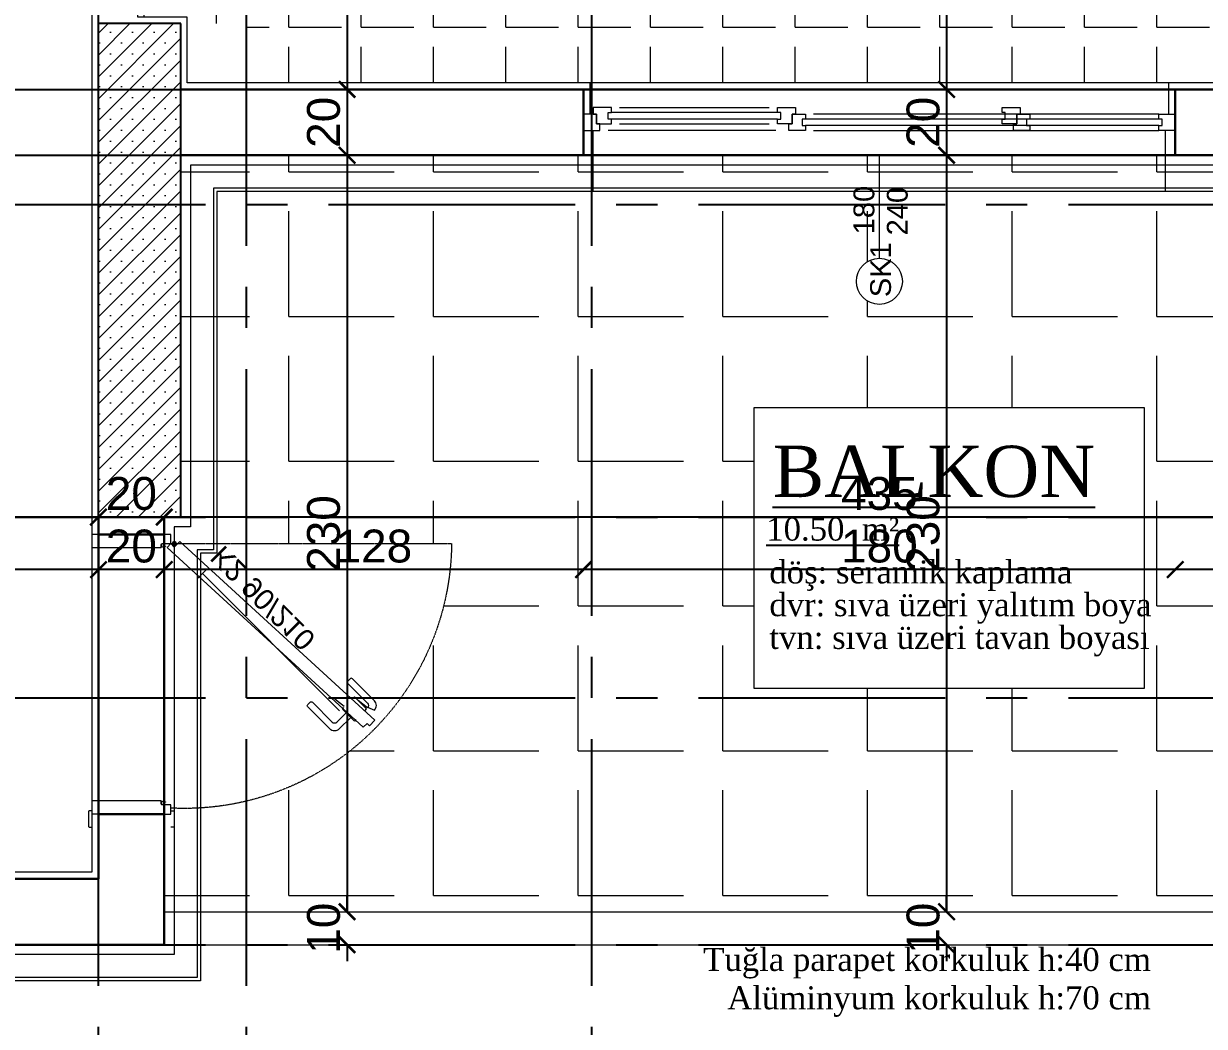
# Model space of a CAD drawing. Header units: millimetres. Extents: x 2778 to 13672, y 1832 to 5175.
# Drawn here: x 12363.4 to 12722.5, y 2465.4 to 2770.2 of the extents above; entities that cross this region are included whole.
import ezdxf

# ---------------------------------------------------------------- set-up
doc = ezdxf.new("R2010")
doc.units = ezdxf.units.MM
for name, pattern in [('CENTER2', [112.5, 75, -12.5, 12.5, -12.5]), ('DASHDOT2', [12.7, 6.35, -3.175, 0, -3.175]), ('DOTX2', [0.5, 0, -0.5])]:
    doc.linetypes.add(name, pattern=pattern)
for name, color, linetype, lineweight in [('aks', 251, 'DASHDOT2', 35), ('duvar', 232, 'Continuous', 30), ('görünüş', 201, 'Continuous', 18), ('ince', 37, 'Continuous', 0), ('iz', 1, 'DOTX2', 20), ('kapı', 3, 'Continuous', 18), ('pencere', 4, 'Continuous', 18), ('sıva dış', 30, 'Continuous', 9), ('sıva iç', 21, 'Continuous', 0), ('yalıtım', 107, 'Continuous', 0), ('yazı', 11, 'Continuous', 20), ('z - tarama', 251, 'Continuous', 18), ('ölçü dış', 192, 'Continuous', 20), ('ÖLÇÜ İÇ', 7, 'Continuous', 9)]:
    doc.layers.add(name, color=color, linetype=linetype, lineweight=lineweight)
doc.layers.add('Panel', color=7, linetype='Continuous')
doc.layers.add('Yazi', color=7, linetype='Continuous')
doc.styles.get("Standard").update_dxf_attribs({"font": 'arial.ttf'})
doc.styles.add('Times roman', font='times.ttf')
doc.dimstyles.new('zulay iç ölçü', dxfattribs={"dimtxt": 10, "dimasz": 5, "dimexe": 0.18, "dimexo": 0, "dimgap": 2, "dimtad": 3, "dimdec": 0, "dimzin": 0, "dimdsep": 46, "dimtxsty": 'Standard', "dimblk": 'ARCHTICK', "dimcen": 0.09, "dimse1": 1, "dimse2": 1, "dimadec": 0, "dimazin": 0, "dimtfac": 1, "dimtdec": 0, "dimtix": 1, "dimtofl": 0, "dimtmove": 0, "dimatfit": 3, "dimldrblk": 'ARCHTICK', "dimfxl": 1, "dimtolj": 1, "dimtzin": 0, "dimarcsym": 0})

# ---------------------------------------------------------------- blocks, each defined once
blk = doc.blocks.new('IDE941Entity3511')
at = {"layer": 'Panel', "linetype": 'Continuous', "lineweight": 5}
h = blk.add_hatch(dxfattribs=at)
h.set_pattern_fill('SACNCR', color=163, scale=50, style=0)
h.set_pattern_definition([(45, (0, 0), (-3.314563, 3.314563), []), (45, (3.3146, 0), (-3.314563, 3.314563), [0, -4.6875])])
h.paths.add_polyline_path([(3730, 130), (3730, 280), (3755, 280), (3755, 130)])
blk = doc.blocks.new('IDE941Entity3512')
at = {"layer": 'Panel', "color": 164, "linetype": 'Continuous', "lineweight": -3}
blk.add_lwpolyline([(3755, 130), (3730, 130)], dxfattribs=at)
blk = doc.blocks.new('IDE941Entity3513')
at = {"layer": 'Panel', "color": 164, "linetype": 'Continuous', "lineweight": -3}
blk.add_lwpolyline([(3755, 130), (3755, 280)], dxfattribs=at)
blk = doc.blocks.new('IDE941Entity3514')
at = {"layer": 'Panel', "color": 164, "linetype": 'Continuous', "lineweight": -3}
blk.add_lwpolyline([(3755, 280), (3730, 280)], dxfattribs=at)
blk = doc.blocks.new('IDE941Entity3515')
at = {"layer": 'Panel', "color": 164, "linetype": 'Continuous', "lineweight": -3}
blk.add_lwpolyline([(3730, 130), (3730, 280)], dxfattribs=at)
blk = doc.blocks.new('sadsfsfsf')
at = {"layer": 'ince'}
for p, q in [((0.7, 0), (-0.7, 0)), ((0, 0.7), (0, -0.7))]:
    blk.add_line(p, q, dxfattribs=at)
for radius in [0.6, 0.45]:
    blk.add_circle((0, 0), radius, dxfattribs=at)
blk = doc.blocks.new('WER')
at = {"layer": 'duvar'}
for p, q in [((1010123.06, -373432.25), (1010103.06, -373432.25)), ((1010123.06, -373517.25), (1010103.06, -373517.25))]:
    blk.add_line(p, q, dxfattribs=at)
at = {"layer": 'ince'}
blk.add_line((1010091.45, -373444.09), (1010049.71, -373485.83), dxfattribs=at)
for points in [[(1010103.96, -373436.25), (1010103.96, -373435.3, 0.414214), (1010103.71, -373435.05), (1010102.66, -373435.05), (1010102.66, -373435.2, -0.170049), (1010102.81, -373435.14), (1010103.62, -373435.14, -0.414214), (1010103.87, -373435.39), (1010103.87, -373435.81, -0.482314), (1010103.56, -373436.05), (1010102.76, -373435.87, -0.112206), (1010102.66, -373435.82), (1010102.66, -373435.95)], [(1010044.08, -373482.78), (1010042.67, -373484.19), (1010039.14, -373485.66, -0.414214), (1010039.14, -373482.83), (1010045.85, -373476.11, -0.414214), (1010046.56, -373476.11), (1010047.27, -373476.82, -0.414214), (1010047.27, -373477.52), (1010041.26, -373483.53, 0.414214), (1010041.26, -373484.95)], [(1010047.76, -373486.45), (1010046.35, -373487.87), (1010049.88, -373491.4, 0.414214), (1010052.71, -373491.4), (1010059.43, -373484.69, 0.414214), (1010059.43, -373483.98), (1010058.72, -373483.27, 0.414214), (1010058.01, -373483.27), (1010052, -373489.28, -0.414214), (1010050.59, -373489.28)], [(1010103.96, -373514.2), (1010103.96, -373513.25), (1010102.66, -373513.55), (1010102.66, -373513.68, -0.112206), (1010102.76, -373513.63), (1010103.56, -373513.44, -0.482314), (1010103.87, -373513.69), (1010103.87, -373514.1, -0.414214), (1010103.62, -373514.35), (1010102.81, -373514.35, -0.170049), (1010102.66, -373514.3), (1010102.66, -373514.45), (1010103.71, -373514.45, 0.414214)]]:
    blk.add_lwpolyline(points, format="xyb", close=True, dxfattribs=at)
for points in [[(1010041.97, -373485.74), (1010041.55, -373485.31), (1010045.21, -373481.66), (1010045.63, -373482.08)], [(1010044.8, -373488.56), (1010045.23, -373488.99), (1010048.88, -373485.33), (1010048.46, -373484.91)]]:
    blk.add_lwpolyline(points, dxfattribs=at)
for points in [[(1010101.06, -373516.25), (1010100.31, -373516.25, 0.414214), (1010100.06, -373516.5), (1010100.06, -373521, 0.414214), (1010100.31, -373521.25), (1010101.06, -373521.25)], [(1010125.06, -373516.25), (1010125.81, -373516.25, -0.414214), (1010126.06, -373516.5), (1010126.06, -373521, -0.414214), (1010125.81, -373521.25), (1010125.06, -373521.25)]]:
    blk.add_lwpolyline(points, format="xyb", dxfattribs=at)
at = {"layer": 'iz', "ltscale": 0.1}
for p, q in [((1010103.06, -373432.25), (1010103.06, -373517.25)), ((1010123.06, -373432.25), (1010123.06, -373517.25)), ((1010101.06, -373435.05), (1010015.66, -373435.05))]:
    blk.add_line(p, q, dxfattribs=at)
blk.add_arc((1010096.92, -373434.29), 81.26, 180.5341, 272.9206, dxfattribs=at)
at = {"layer": 'kapı'}
for p, q in [((1010092.86, -373445.51), (1010090.03, -373442.68)), ((1010051.13, -373482.24), (1010048.3, -373484.41))]:
    blk.add_line(p, q, dxfattribs=at)
for points in [[(1010125.06, -373432.25), (1010125.06, -373436.25), (1010103.96, -373436.25), (1010103.96, -373435.3, 0.414214), (1010103.71, -373435.05), (1010101.06, -373435.05), (1010101.06, -373432.25), (1010101.06, -373432.25)], [(1010101.06, -373517.25), (1010101.06, -373514.45), (1010103.71, -373514.45, 0.414214), (1010103.96, -373514.2), (1010103.96, -373513.25), (1010125.06, -373513.25), (1010125.06, -373517.25)]]:
    blk.add_lwpolyline(points, format="xyb", dxfattribs=at)
blk.add_lwpolyline([(1010101.06, -373435.05), (1010100, -373436.11), (1010098.3, -373434.41), (1010038.97, -373488.74), (1010040.67, -373490.44), (1010041.38, -373489.73), (1010042.51, -373490.86), (1010102.19, -373436.18), (1010101.06, -373435.05)], dxfattribs=at)
at = {"layer": 'sıva iç'}
for p, q in [((1010101.06, -373432.25), (1010103.06, -373432.25)), ((1010123.06, -373432.25), (1010125.06, -373432.25)), ((1010103.06, -373517.25), (1010101.06, -373517.25)), ((1010123.06, -373517.25), (1010125.06, -373517.25))]:
    blk.add_line(p, q, dxfattribs=at)
at = {"layer": 'ölçü dış'}
blk.add_line((1010103.06, -373432.25), (1010123.06, -373432.25), dxfattribs=at)
at = {"layer": 'ince', "rotation": 270}
blk.add_blockref('sadsfsfsf', (1010100, -373435.05), dxfattribs=at)
at = {"layer": 'yazı'}
blk.add_text('K2 90/210', height=6.328, rotation=225, dxfattribs=at).set_placement((1010085.08, -373435.16))
blk = doc.blocks.new('FGFS')
at = {"layer": 'duvar'}
for p, q in [((857019.82, -390681.05), (857039.82, -390681.05)), ((857019.82, -390861.05), (857039.82, -390861.05))]:
    blk.add_line(p, q, dxfattribs=at)
at = {"layer": 'ince'}
for p, q in [((857027.32, -390739.55), (857027.32, -390688.55)), ((857029.32, -390692.05), (857029.32, -390737.55)), ((857034.32, -390692.05), (857034.32, -390737.55)), ((857027.32, -390751.05), (857027.32, -390856.05)), ((857032.32, -390856.05), (857032.32, -390751.05))]:
    blk.add_line(p, q, dxfattribs=at)
for points in [[(857030.82, -390740.05), (857030.82, -390689.55)], [(857032.82, -390740.05), (857032.82, -390689.55)], [(857028.82, -390856.05), (857028.82, -390748.55)], [(857030.82, -390856.05), (857030.82, -390748.55)]]:
    blk.add_lwpolyline(points, dxfattribs=at)
at = {"layer": 'iz', "ltscale": 0.1}
for p, q in [((857019.82, -390681.05), (857019.82, -390861.05)), ((857039.82, -390861.05), (857039.82, -390681.05))]:
    blk.add_line(p, q, dxfattribs=at)
at = {"layer": 'pencere'}
for points in [[(857027.32, -390681.05), (857027.32, -390686.05), (857029.32, -390686.05), (857029.32, -390685.05), (857032.32, -390685.05), (857032.32, -390681.05)], [(857030.82, -390748.55), (857030.82, -390747.55), (857028.82, -390747.55), (857028.82, -390748.55), (857027.32, -390748.55), (857027.32, -390743.55), (857029.32, -390743.55), (857029.32, -390744.55), (857032.32, -390744.55), (857032.32, -390748.55), (857030.82, -390748.55)], [(857030.82, -390816.84), (857030.82, -390815.84), (857028.82, -390815.84), (857028.82, -390816.84), (857027.32, -390816.84), (857027.32, -390811.84), (857029.32, -390811.84), (857029.32, -390812.84), (857032.32, -390812.84), (857032.32, -390816.84), (857030.82, -390816.84)], [(857027.32, -390861.05), (857027.32, -390856.05), (857027.32, -390856.05), (857028.82, -390856.05), (857028.82, -390857.05), (857030.82, -390857.05), (857030.82, -390856.05), (857032.32, -390856.05), (857032.32, -390856.05), (857032.32, -390861.05)]]:
    blk.add_lwpolyline(points, dxfattribs=at)
for points in [[(857032.32, -390684.05), (857032.32, -390685.05), (857029.32, -390685.05), (857029.32, -390689.55), (857030.82, -390689.55), (857030.82, -390688.55), (857032.82, -390688.55), (857032.82, -390689.55), (857034.32, -390689.55), (857034.32, -390684.05)], [(857032.32, -390745.55), (857032.32, -390744.55), (857029.32, -390744.55), (857029.32, -390740.05), (857030.82, -390740.05), (857030.82, -390741.05), (857032.82, -390741.05), (857032.82, -390740.05), (857034.32, -390740.05), (857034.32, -390745.55)], [(857032.32, -390813.84), (857032.32, -390812.84), (857029.32, -390812.84), (857029.32, -390808.35), (857030.82, -390808.35), (857030.82, -390809.35), (857032.82, -390809.35), (857032.82, -390808.35), (857034.32, -390808.35), (857034.32, -390813.84)]]:
    blk.add_lwpolyline(points, close=True, dxfattribs=at)
at = {"layer": 'sıva dış'}
for p, q in [((857008.82, -390684.05), (857027.32, -390684.05)), ((857008.82, -390858.05), (857027.32, -390858.05))]:
    blk.add_line(p, q, dxfattribs=at)
at = {"layer": 'sıva iç'}
for p, q in [((857032.32, -390683.05), (857041.82, -390683.05)), ((857032.32, -390859.05), (857041.82, -390859.05))]:
    blk.add_line(p, q, dxfattribs=at)
at = {"layer": 'yazı'}
blk.add_line((856988.47, -390771.05), (857019.82, -390771.05), dxfattribs=at)
blk.add_circle((856981.47, -390771.05), 7, dxfattribs=at)
for s, p in [('180', (856995.76, -390769.51)), ('SK1', (856976.65, -390774.58)), ('240', (856995.44, -390779.66))]:
    blk.add_text(s, height=6.328, dxfattribs=at).set_placement(p)
blk = doc.blocks.new('_ArchTick')
at = {"color": 0, "linetype": 'ByBlock', "const_width": 0.15}
blk.add_lwpolyline([(-0.5, -0.5), (0.5, 0.5)], dxfattribs=at)
blk = doc.blocks.new('*D3012')
at = {"layer": 'Defpoints', "color": 0, "transparency": 16777216}
for p in [(12713.67, 2730.23), (12713.67, 2604.25), (12841.17, 2586.39)]:
    blk.add_point(p, dxfattribs=at)
at = {"layer": 'ÖLÇÜ İÇ', "color": 0, "lineweight": -2, "transparency": 16777216}
blk.add_line((12841.17, 2604.25), (12713.67, 2604.25), dxfattribs=at)
at = {"layer": 'ÖLÇÜ İÇ', "color": 0, "lineweight": -2, "transparency": 16777216, "xscale": 5, "yscale": 5, "zscale": 5, "rotation": 180}
blk.add_blockref('_ArchTick', (12713.67, 2604.25), dxfattribs=at)
at = {"layer": 'ÖLÇÜ İÇ', "color": 0, "lineweight": -2, "transparency": 16777216, "xscale": 5, "yscale": 5, "zscale": 5}
blk.add_blockref('_ArchTick', (12841.17, 2604.25), dxfattribs=at)
at = {"layer": 'ÖLÇÜ İÇ', "color": 0, "transparency": 16777216, "insert": (12777.42, 2611.35), "char_height": 10, "attachment_point": 5}
blk.add_mtext('\\A1;128', dxfattribs=at)
blk = doc.blocks.new('*D3013')
at = {"layer": 'Defpoints', "color": 0, "transparency": 16777216}
for p in [(12533.67, 2730.23), (12713.67, 2730.23), (12533.67, 2604.25)]:
    blk.add_point(p, dxfattribs=at)
at = {"layer": 'ÖLÇÜ İÇ', "color": 0, "lineweight": -2, "transparency": 16777216}
blk.add_line((12713.67, 2604.25), (12533.67, 2604.25), dxfattribs=at)
at = {"layer": 'ÖLÇÜ İÇ', "color": 0, "lineweight": -2, "transparency": 16777216, "xscale": 5, "yscale": 5, "zscale": 5, "rotation": 180}
blk.add_blockref('_ArchTick', (12533.67, 2604.25), dxfattribs=at)
at = {"layer": 'ÖLÇÜ İÇ', "color": 0, "lineweight": -2, "transparency": 16777216, "xscale": 5, "yscale": 5, "zscale": 5}
blk.add_blockref('_ArchTick', (12713.67, 2604.25), dxfattribs=at)
at = {"layer": 'ÖLÇÜ İÇ', "color": 0, "transparency": 16777216, "insert": (12623.67, 2611.35), "char_height": 10, "attachment_point": 5}
blk.add_mtext('\\A1;180', dxfattribs=at)
blk = doc.blocks.new('*D3014')
at = {"layer": 'Defpoints', "color": 0, "transparency": 16777216}
for p in [(12533.67, 2730.23), (12406.17, 2604.25), (12406.17, 2604.25)]:
    blk.add_point(p, dxfattribs=at)
at = {"layer": 'ÖLÇÜ İÇ', "color": 0, "lineweight": -2, "transparency": 16777216}
blk.add_line((12533.67, 2604.25), (12406.17, 2604.25), dxfattribs=at)
at = {"layer": 'ÖLÇÜ İÇ', "color": 0, "lineweight": -2, "transparency": 16777216, "xscale": 5, "yscale": 5, "zscale": 5, "rotation": 180}
blk.add_blockref('_ArchTick', (12406.17, 2604.25), dxfattribs=at)
at = {"layer": 'ÖLÇÜ İÇ', "color": 0, "lineweight": -2, "transparency": 16777216, "xscale": 5, "yscale": 5, "zscale": 5}
blk.add_blockref('_ArchTick', (12533.67, 2604.25), dxfattribs=at)
at = {"layer": 'ÖLÇÜ İÇ', "color": 0, "transparency": 16777216, "insert": (12469.92, 2611.35), "char_height": 10, "attachment_point": 5}
blk.add_mtext('\\A1;128', dxfattribs=at)
blk = doc.blocks.new('*D3015')
at = {"layer": 'Defpoints', "color": 0, "transparency": 16777216}
for p in [(12386.17, 2604.25), (12386.17, 2604.25), (12406.17, 2604.25)]:
    blk.add_point(p, dxfattribs=at)
at = {"layer": 'ÖLÇÜ İÇ', "color": 0, "lineweight": -2, "transparency": 16777216}
blk.add_line((12406.17, 2604.25), (12386.17, 2604.25), dxfattribs=at)
at = {"layer": 'ÖLÇÜ İÇ', "color": 0, "lineweight": -2, "transparency": 16777216, "xscale": 5, "yscale": 5, "zscale": 5, "rotation": 180}
blk.add_blockref('_ArchTick', (12386.17, 2604.25), dxfattribs=at)
at = {"layer": 'ÖLÇÜ İÇ', "color": 0, "lineweight": -2, "transparency": 16777216, "xscale": 5, "yscale": 5, "zscale": 5}
blk.add_blockref('_ArchTick', (12406.17, 2604.25), dxfattribs=at)
at = {"layer": 'ÖLÇÜ İÇ', "color": 0, "transparency": 16777216, "insert": (12396.17, 2611.35), "char_height": 10, "attachment_point": 5}
blk.add_mtext('\\A1;20', dxfattribs=at)
blk = doc.blocks.new('*D3016')
at = {"layer": 'Defpoints', "color": 0, "transparency": 16777216}
for p in [(12256.17, 2604.25), (12386.17, 2604.25), (12256.17, 2510.23)]:
    blk.add_point(p, dxfattribs=at)
at = {"layer": 'ÖLÇÜ İÇ', "color": 0, "lineweight": -2, "transparency": 16777216}
blk.add_line((12386.17, 2604.25), (12256.17, 2604.25), dxfattribs=at)
at = {"layer": 'ÖLÇÜ İÇ', "color": 0, "lineweight": -2, "transparency": 16777216, "xscale": 5, "yscale": 5, "zscale": 5, "rotation": 180}
blk.add_blockref('_ArchTick', (12256.17, 2604.25), dxfattribs=at)
at = {"layer": 'ÖLÇÜ İÇ', "color": 0, "lineweight": -2, "transparency": 16777216, "xscale": 5, "yscale": 5, "zscale": 5}
blk.add_blockref('_ArchTick', (12386.17, 2604.25), dxfattribs=at)
at = {"layer": 'ÖLÇÜ İÇ', "color": 0, "transparency": 16777216, "insert": (12321.17, 2611.36), "char_height": 10, "attachment_point": 5}
blk.add_mtext('\\A1;130', dxfattribs=at)
blk = doc.blocks.new('*D3023')
at = {"layer": 'Defpoints', "color": 0, "transparency": 16777216}
for p in [(12406.17, 2620.23), (12406.17, 2620.23), (12841.17, 2620.23)]:
    blk.add_point(p, dxfattribs=at)
at = {"layer": 'ÖLÇÜ İÇ', "color": 0, "lineweight": -2, "transparency": 16777216}
blk.add_line((12841.17, 2620.23), (12406.17, 2620.23), dxfattribs=at)
at = {"layer": 'ÖLÇÜ İÇ', "color": 0, "lineweight": -2, "transparency": 16777216, "xscale": 5, "yscale": 5, "zscale": 5, "rotation": 180}
blk.add_blockref('_ArchTick', (12406.17, 2620.23), dxfattribs=at)
at = {"layer": 'ÖLÇÜ İÇ', "color": 0, "lineweight": -2, "transparency": 16777216, "xscale": 5, "yscale": 5, "zscale": 5}
blk.add_blockref('_ArchTick', (12841.17, 2620.23), dxfattribs=at)
at = {"layer": 'ÖLÇÜ İÇ', "color": 0, "transparency": 16777216, "insert": (12623.67, 2627.34), "char_height": 10, "attachment_point": 5}
blk.add_mtext('\\A1;435', dxfattribs=at)
blk = doc.blocks.new('*D3024')
at = {"layer": 'Defpoints', "color": 0, "transparency": 16777216}
for p in [(12386.17, 2620.23), (12386.17, 2620.23), (12406.17, 2620.23)]:
    blk.add_point(p, dxfattribs=at)
at = {"layer": 'ÖLÇÜ İÇ', "color": 0, "lineweight": -2, "transparency": 16777216}
blk.add_line((12406.17, 2620.23), (12386.17, 2620.23), dxfattribs=at)
at = {"layer": 'ÖLÇÜ İÇ', "color": 0, "lineweight": -2, "transparency": 16777216, "xscale": 5, "yscale": 5, "zscale": 5, "rotation": 180}
blk.add_blockref('_ArchTick', (12386.17, 2620.23), dxfattribs=at)
at = {"layer": 'ÖLÇÜ İÇ', "color": 0, "lineweight": -2, "transparency": 16777216, "xscale": 5, "yscale": 5, "zscale": 5}
blk.add_blockref('_ArchTick', (12406.17, 2620.23), dxfattribs=at)
at = {"layer": 'ÖLÇÜ İÇ', "color": 0, "transparency": 16777216, "insert": (12396.17, 2627.34), "char_height": 10, "attachment_point": 5}
blk.add_mtext('\\A1;20', dxfattribs=at)
blk = doc.blocks.new('*D3025')
at = {"layer": 'Defpoints', "color": 0, "transparency": 16777216}
for p in [(11946.17, 2620.23), (11946.17, 2620.23), (12386.17, 2620.23)]:
    blk.add_point(p, dxfattribs=at)
at = {"layer": 'ÖLÇÜ İÇ', "color": 0, "lineweight": -2, "transparency": 16777216}
blk.add_line((12386.17, 2620.23), (11946.17, 2620.23), dxfattribs=at)
at = {"layer": 'ÖLÇÜ İÇ', "color": 0, "lineweight": -2, "transparency": 16777216, "xscale": 5, "yscale": 5, "zscale": 5, "rotation": 180}
blk.add_blockref('_ArchTick', (11946.17, 2620.23), dxfattribs=at)
at = {"layer": 'ÖLÇÜ İÇ', "color": 0, "lineweight": -2, "transparency": 16777216, "xscale": 5, "yscale": 5, "zscale": 5}
blk.add_blockref('_ArchTick', (12386.17, 2620.23), dxfattribs=at)
at = {"layer": 'ÖLÇÜ İÇ', "color": 0, "transparency": 16777216, "insert": (12166.17, 2627.34), "char_height": 10, "attachment_point": 5}
blk.add_mtext('\\A1;440', dxfattribs=at)
blk = doc.blocks.new('*D3056')
at = {"layer": 'Defpoints', "color": 0, "transparency": 16777216}
for p in [(12461.78, 3155.23), (12461.78, 2750.23), (12461.78, 2750.23)]:
    blk.add_point(p, dxfattribs=at)
at = {"layer": 'ÖLÇÜ İÇ', "color": 0, "lineweight": -2, "transparency": 16777216}
blk.add_line((12461.78, 3155.23), (12461.78, 2750.23), dxfattribs=at)
at = {"layer": 'ÖLÇÜ İÇ', "color": 0, "lineweight": -2, "transparency": 16777216, "xscale": 5, "yscale": 5, "zscale": 5}
for p, rotation in [((12461.78, 3155.23), 90), ((12461.78, 2750.23), 270)]:
    blk.add_blockref('_ArchTick', p, dxfattribs=dict(at, rotation=rotation))
at = {"layer": 'ÖLÇÜ İÇ', "color": 0, "transparency": 16777216, "insert": (12454.67, 2952.73), "char_height": 10, "attachment_point": 5, "rotation": 90}
blk.add_mtext('\\A1;405', dxfattribs=at)
blk = doc.blocks.new('*D3057')
at = {"layer": 'Defpoints', "color": 0, "transparency": 16777216}
for p in [(12461.78, 2750.23), (12461.78, 2730.23), (12461.78, 2730.23)]:
    blk.add_point(p, dxfattribs=at)
at = {"layer": 'ÖLÇÜ İÇ', "color": 0, "lineweight": -2, "transparency": 16777216}
blk.add_line((12461.78, 2750.23), (12461.78, 2730.23), dxfattribs=at)
at = {"layer": 'ÖLÇÜ İÇ', "color": 0, "lineweight": -2, "transparency": 16777216, "xscale": 5, "yscale": 5, "zscale": 5}
for p, rotation in [((12461.78, 2750.23), 90), ((12461.78, 2730.23), 270)]:
    blk.add_blockref('_ArchTick', p, dxfattribs=dict(at, rotation=rotation))
at = {"layer": 'ÖLÇÜ İÇ', "color": 0, "transparency": 16777216, "insert": (12454.67, 2740.23), "char_height": 10, "attachment_point": 5, "rotation": 90}
blk.add_mtext('\\A1;20', dxfattribs=at)
blk = doc.blocks.new('*D3058')
at = {"layer": 'Defpoints', "color": 0, "transparency": 16777216}
for p in [(12461.78, 2730.23), (12461.78, 2500.23), (12461.78, 2500.23)]:
    blk.add_point(p, dxfattribs=at)
at = {"layer": 'ÖLÇÜ İÇ', "color": 0, "lineweight": -2, "transparency": 16777216}
blk.add_line((12461.78, 2730.23), (12461.78, 2500.23), dxfattribs=at)
at = {"layer": 'ÖLÇÜ İÇ', "color": 0, "lineweight": -2, "transparency": 16777216, "xscale": 5, "yscale": 5, "zscale": 5}
for p, rotation in [((12461.78, 2730.23), 90), ((12461.78, 2500.23), 270)]:
    blk.add_blockref('_ArchTick', p, dxfattribs=dict(at, rotation=rotation))
at = {"layer": 'ÖLÇÜ İÇ', "color": 0, "transparency": 16777216, "insert": (12454.67, 2615.23), "char_height": 10, "attachment_point": 5, "rotation": 90}
blk.add_mtext('\\A1;230', dxfattribs=at)
blk = doc.blocks.new('*D3059')
at = {"layer": 'Defpoints', "color": 0, "transparency": 16777216}
for p in [(12461.78, 2500.23), (12461.78, 2490.23), (12461.78, 2490.23)]:
    blk.add_point(p, dxfattribs=at)
at = {"layer": 'ÖLÇÜ İÇ', "color": 0, "lineweight": -2, "transparency": 16777216}
for p, q in [((12461.78, 2500.23), (12461.78, 2505.23)), ((12461.78, 2490.23), (12461.78, 2485.23))]:
    blk.add_line(p, q, dxfattribs=at)
at = {"layer": 'ÖLÇÜ İÇ', "color": 0, "lineweight": -2, "transparency": 16777216, "xscale": 5, "yscale": 5, "zscale": 5}
for p, rotation in [((12461.78, 2500.23), 270), ((12461.78, 2490.23), 90)]:
    blk.add_blockref('_ArchTick', p, dxfattribs=dict(at, rotation=rotation))
at = {"layer": 'ÖLÇÜ İÇ', "color": 0, "transparency": 16777216, "insert": (12454.67, 2495.23), "char_height": 10, "attachment_point": 5, "rotation": 90}
blk.add_mtext('\\A1;10', dxfattribs=at)
blk = doc.blocks.new('*D3067')
at = {"layer": 'Defpoints', "color": 0, "transparency": 16777216}
for p in [(12644.12, 3155.23), (12644.12, 2750.23), (12644.12, 2750.23)]:
    blk.add_point(p, dxfattribs=at)
at = {"layer": 'ÖLÇÜ İÇ', "color": 0, "lineweight": -2, "transparency": 16777216}
blk.add_line((12644.12, 3155.23), (12644.12, 2750.23), dxfattribs=at)
at = {"layer": 'ÖLÇÜ İÇ', "color": 0, "lineweight": -2, "transparency": 16777216, "xscale": 5, "yscale": 5, "zscale": 5}
for p, rotation in [((12644.12, 3155.23), 90), ((12644.12, 2750.23), 270)]:
    blk.add_blockref('_ArchTick', p, dxfattribs=dict(at, rotation=rotation))
at = {"layer": 'ÖLÇÜ İÇ', "color": 0, "transparency": 16777216, "insert": (12637.01, 2952.73), "char_height": 10, "attachment_point": 5, "rotation": 90}
blk.add_mtext('\\A1;405', dxfattribs=at)
blk = doc.blocks.new('*D3068')
at = {"layer": 'Defpoints', "color": 0, "transparency": 16777216}
for p in [(12644.12, 2750.23), (12644.12, 2730.23), (12644.12, 2730.23)]:
    blk.add_point(p, dxfattribs=at)
at = {"layer": 'ÖLÇÜ İÇ', "color": 0, "lineweight": -2, "transparency": 16777216}
blk.add_line((12644.12, 2750.23), (12644.12, 2730.23), dxfattribs=at)
at = {"layer": 'ÖLÇÜ İÇ', "color": 0, "lineweight": -2, "transparency": 16777216, "xscale": 5, "yscale": 5, "zscale": 5}
for p, rotation in [((12644.12, 2750.23), 90), ((12644.12, 2730.23), 270)]:
    blk.add_blockref('_ArchTick', p, dxfattribs=dict(at, rotation=rotation))
at = {"layer": 'ÖLÇÜ İÇ', "color": 0, "transparency": 16777216, "insert": (12637.01, 2740.23), "char_height": 10, "attachment_point": 5, "rotation": 90}
blk.add_mtext('\\A1;20', dxfattribs=at)
blk = doc.blocks.new('*D3069')
at = {"layer": 'Defpoints', "color": 0, "transparency": 16777216}
for p in [(12644.12, 2730.23), (12644.12, 2500.23), (12644.12, 2500.23)]:
    blk.add_point(p, dxfattribs=at)
at = {"layer": 'ÖLÇÜ İÇ', "color": 0, "lineweight": -2, "transparency": 16777216}
blk.add_line((12644.12, 2730.23), (12644.12, 2500.23), dxfattribs=at)
at = {"layer": 'ÖLÇÜ İÇ', "color": 0, "lineweight": -2, "transparency": 16777216, "xscale": 5, "yscale": 5, "zscale": 5}
for p, rotation in [((12644.12, 2730.23), 90), ((12644.12, 2500.23), 270)]:
    blk.add_blockref('_ArchTick', p, dxfattribs=dict(at, rotation=rotation))
at = {"layer": 'ÖLÇÜ İÇ', "color": 0, "transparency": 16777216, "insert": (12637.01, 2615.23), "char_height": 10, "attachment_point": 5, "rotation": 90}
blk.add_mtext('\\A1;230', dxfattribs=at)
blk = doc.blocks.new('*D3070')
at = {"layer": 'Defpoints', "color": 0, "transparency": 16777216}
for p in [(12644.12, 2500.23), (12644.12, 2490.23), (12644.12, 2490.23)]:
    blk.add_point(p, dxfattribs=at)
at = {"layer": 'ÖLÇÜ İÇ', "color": 0, "lineweight": -2, "transparency": 16777216}
for p, q in [((12644.12, 2500.23), (12644.12, 2505.23)), ((12644.12, 2490.23), (12644.12, 2485.23))]:
    blk.add_line(p, q, dxfattribs=at)
at = {"layer": 'ÖLÇÜ İÇ', "color": 0, "lineweight": -2, "transparency": 16777216, "xscale": 5, "yscale": 5, "zscale": 5}
for p, rotation in [((12644.12, 2500.23), 270), ((12644.12, 2490.23), 90)]:
    blk.add_blockref('_ArchTick', p, dxfattribs=dict(at, rotation=rotation))
at = {"layer": 'ÖLÇÜ İÇ', "color": 0, "transparency": 16777216, "insert": (12637.01, 2495.23), "char_height": 10, "attachment_point": 5, "rotation": 90}
blk.add_mtext('\\A1;10', dxfattribs=at)

msp = doc.modelspace()

# ---------------------------------------------------------------- hatches: boundary and pattern name
at = {"layer": 'z - tarama'}
h = msp.add_hatch(dxfattribs=at)
h.set_pattern_fill('ANGLE', color=252, scale=80, style=0)
h.set_pattern_definition([(0, (-1051519.92, 409725.164), (0, 22), [16, -6]), (90, (-1051519.92, 409725.164), (-22, 1e-15), [16, -6])])
h.paths.add_polyline_path([(12536.17, 2770.23), (12774.17, 2770.23), (12774.17, 2752.23), (12536.17, 2752.23)])
h.paths.add_polyline_path([(12536.17, 2865.23), (12774.17, 2865.23), (12774.17, 2858.63), (12772.26, 2858.63, 0.414214), (12771.76, 2858.13), (12771.76, 2829.13, 0.414214), (12772.26, 2828.63), (12774.17, 2828.63), (12774.17, 2782.23), (12774.17, 2782.23), (12774.17, 2770.23), (12536.17, 2770.23)])
h.paths.add_polyline_path([(12431.17, 2865.23), (12536.17, 2865.23), (12536.17, 2770.23), (12431.17, 2770.23)])
h.paths.add_polyline_path([(12398.17, 2865.23), (12431.17, 2865.23), (12431.17, 2770.23), (12413.17, 2770.23), (12413.17, 2772.23), (12398.17, 2772.23)])
h.paths.add_polyline_path([(12431.17, 2770.23), (12536.17, 2770.23), (12536.17, 2752.23), (12431.17, 2752.23)])
h.paths.add_polyline_path([(12536.17, 2898.42), (12538.17, 2898.42), (12538.17, 2900.23), (12774.17, 2900.23), (12774.17, 2865.23), (12536.17, 2865.23)])
h.paths.add_polyline_path([(12431.17, 3071.02, 0.121467), (12466.75, 3091.18), (12466.77, 3091.15), (12468.47, 3092.85, 0.197654), (12494.28, 3152.49, 0.416778), (12494.53, 3152.23), (12499.28, 3152.23), (12499.28, 3153.23), (12536.17, 3153.23), (12536.17, 3093.23), (12536.17, 2968.42), (12523.17, 2968.41), (12521.7, 2998.48), (12484.63, 2998.48), (12483.17, 2968.41), (12458.17, 2968.41), (12456.7, 2998.48), (12431.17, 2998.47)])
h.paths.add_polyline_path([(12398.17, 3153.23), (12401.28, 3153.23), (12401.28, 3152.23), (12406.28, 3152.23), (12406.28, 3153.23), (12408.08, 3153.23), (12408.08, 3152.77, 1), (12408.08, 3151.57), (12408.08, 3151.11), (12407.45, 3150.48), (12408.08, 3149.84), (12408.08, 3067.83, 0.068537), (12431.17, 3071.02), (12431.17, 2998.47), (12419.63, 2998.47), (12418.17, 2968.41), (12398.17, 2968.41)])
h.paths.add_polyline_path([(12538.17, 2968.42), (12536.17, 2968.42), (12536.17, 3093.23), (12571.73, 3093.23), (12571.73, 3092.33), (12569.89, 3092.33), (12569.89, 3090.53), (12592.48, 3090.53), (12592.48, 3092.33), (12590.63, 3092.33), (12590.63, 3093.23), (12597.24, 3093.23), (12597.24, 3092.33), (12595.4, 3092.33), (12595.4, 3090.53), (12604.41, 3090.53), (12604.41, 3092.33), (12602.57, 3092.33), (12602.57, 3093.23), (12674.57, 3093.23, 0.414214), (12674.07, 3092.73), (12674.07, 3091.23, 0.414214), (12674.57, 3090.73), (12703.57, 3090.73, 0.414214), (12704.07, 3091.23), (12704.07, 3093.23), (12719.07, 3093.23), (12734.17, 3093.23), (12734.17, 3073.23), (12774.17, 3073.23), (12774.17, 3042.61), (12772.79, 3042.61), (12772.79, 3054.04), (12769.17, 3054.04), (12769.17, 3005.47), (12772.79, 3005.47), (12772.79, 3016.89), (12774.17, 3016.89), (12774.17, 2900.23), (12538.17, 2900.23)])
h.paths.add_polyline_path([(12575.25, 2918.13), (12683.47, 2918.13), (12683.47, 2984.55), (12575.25, 2984.55)], flags=16)
h.paths.add_polyline_path([(12684.45, 2963.48), (12623.65, 2963.48), (12623.65, 2977.29), (12684.45, 2977.29)], flags=24)
h.paths.add_polyline_path([(12681.99, 2946.81), (12648.6, 2946.81), (12648.6, 2955.62), (12681.99, 2955.62)], flags=8)
h.paths.add_polyline_path([(12682.73, 2935.53), (12604.62, 2935.53), (12604.62, 2947.13), (12682.73, 2947.13)], flags=8)
h.paths.add_polyline_path([(12682.39, 2919.1), (12586.78, 2919.1), (12586.78, 2930.72), (12682.39, 2930.72)], flags=8)
h.paths.add_polyline_path([(12682.39, 2927.3), (12592.94, 2927.3), (12592.94, 2938.92), (12682.39, 2938.92)], flags=8)
h.paths.add_polyline_path([(12612.66, 3099.5), (12544.45, 3099.5), (12544.45, 3111.07), (12612.66, 3111.07)], flags=9)
at = {"layer": 'z - tarama', "true_color": 0x000000}
h = msp.add_hatch(dxfattribs=at)
h.set_pattern_fill('ANGLE', color=18, scale=160, style=0)
h.set_pattern_definition([(0, (-1051519.92, 409725.164), (0, 44), [32, -12]), (90, (-1051519.92, 409725.164), (-44, 3e-15), [32, -12])])
h.paths.add_polyline_path([(12536.17, 2565.23), (12851.17, 2565.23), (12851.17, 2500.23), (12536.17, 2500.23)])
h.paths.add_polyline_path([(12805.89, 2552.97), (12816.5, 2542.36), (12815.08, 2540.95), (12819.33, 2540.95), (12819.33, 2545.19), (12817.91, 2543.78), (12807.31, 2554.38)], flags=16)
h.paths.add_polyline_path([(12823.08, 2526.23), (12838.08, 2526.23), (12838.08, 2541.23), (12823.08, 2541.23)], flags=16)
h.paths.add_polyline_path([(12837.14, 2533.73, 1), (12824.01, 2533.73, 1)], flags=0)
h.paths.add_polyline_path([(12704.18, 2620.23), (12841.17, 2620.23), (12841.17, 2565.23), (12536.17, 2565.23), (12536.17, 2620.23), (12585.55, 2620.23), (12585.55, 2568.14), (12704.18, 2568.14)])
h.paths.add_polyline_path([(12536.17, 2715.23), (12623.67, 2715.23), (12623.67, 2698.88, 0.414214), (12616.67, 2691.88, 1), (12630.67, 2691.88, 0.414214), (12623.67, 2698.88), (12623.67, 2715.23), (12836.17, 2715.23), (12836.17, 2620.23), (12704.18, 2620.23), (12704.18, 2653.51), (12585.55, 2653.51), (12585.55, 2620.23), (12536.17, 2620.23)])
h.paths.add_polyline_path([(12710.67, 2730.23), (12713.67, 2730.23), (12836.17, 2730.23), (12836.17, 2715.23), (12623.67, 2715.23), (12623.67, 2730.23)])
h.paths.add_polyline_path([(12431.17, 2730.23), (12536.17, 2730.23), (12536.17, 2715.23), (12431.17, 2715.23)])
h.paths.add_polyline_path([(12536.67, 2730.23), (12623.67, 2730.23), (12623.67, 2715.23), (12536.17, 2715.23), (12536.17, 2730.23)])
h.paths.add_polyline_path([(12431.17, 2715.23), (12536.17, 2715.23), (12536.17, 2620.23), (12431.17, 2620.23)])
h.paths.add_polyline_path([(12411.17, 2715.23), (12431.17, 2715.23), (12431.17, 2620.23), (12411.17, 2620.23)])
h.paths.add_polyline_path([(12411.17, 2730.23), (12431.17, 2730.23), (12431.17, 2715.23), (12411.17, 2715.23)])
h.paths.add_polyline_path([(12493.57, 2612.15), (12431.17, 2612.15), (12431.17, 2620.23), (12536.17, 2620.23), (12536.17, 2565.23), (12478.12, 2565.23, 0.155647)])
h.paths.add_polyline_path([(12431.17, 2533.87, 0.179292), (12478.12, 2565.23), (12536.17, 2565.23), (12536.17, 2500.23), (12431.17, 2500.23)])
h.paths.add_polyline_path([(12406.17, 2529.95), (12408.17, 2529.95), (12408.67, 2530.7, -1), (12409.17, 2530.7), (12409.17, 2525.95), (12408.92, 2525.95, 0.414214), (12409.17, 2526.2), (12409.17, 2530.95), (12408.17, 2530.95), (12408.17, 2531.75, 0.071418), (12431.17, 2533.87), (12431.17, 2500.23), (12406.17, 2500.23)])
h.paths.add_polyline_path([(12818.93, 2543.91), (12807.28, 2555.56), (12813.08, 2561.36), (12824.73, 2549.71)], flags=24)
h.paths.add_polyline_path([(12623.63, 2704.6), (12623.63, 2721.47), (12633.12, 2721.47), (12633.12, 2704.6)], flags=9)
h.paths.add_polyline_path([(12613.47, 2704.28), (12613.47, 2723.26), (12622.96, 2723.26), (12622.96, 2704.28)], flags=9)
h.paths.add_polyline_path([(12618.55, 2685.48), (12618.55, 2703.41), (12628.04, 2703.41), (12628.04, 2685.48)], flags=24)

# ---------------------------------------------------------------- linework, layer by layer
at = {"layer": 'aks', "color": 251, "linetype": 'CENTER2', "lineweight": -3}
for points in [[(12386.17, 2140.23), (12386.17, 5100.23)], [(12431.17, 2140.23), (12431.17, 5100.23)], [(12536.17, 2140.23), (12536.17, 5100.23)], [(8406.17, 2750.23), (13636.17, 2750.23)], [(8406.17, 2730.23), (13636.17, 2730.23)], [(8406.17, 2715.23), (13636.17, 2715.23)], [(8406.17, 2620.23), (13636.17, 2620.23)], [(8406.17, 2565.23), (13636.17, 2565.23)], [(8406.17, 2490.23), (13636.17, 2490.23)]]:
    msp.add_lwpolyline(points, dxfattribs=at)
at = {"layer": 'duvar', "lineweight": 30}
for p, q in [((12836.17, 2750.23), (12411.17, 2750.23)), ((12836.17, 2730.23), (12411.17, 2730.23))]:
    msp.add_line(p, q, dxfattribs=at)
for points in [[(12406.17, 2620.23), (12406.17, 2490.23), (11926.17, 2490.23), (11926.17, 2620.23)], [(12386.17, 2620.23), (12386.17, 2510.23), (11946.17, 2510.23), (11946.17, 2620.23)]]:
    msp.add_lwpolyline(points, dxfattribs=at)
at = {"layer": 'görünüş'}
for points in [[(12406.17, 2490.23), (12861.17, 2490.23), (12861.17, 2565.23)], [(12406.17, 2500.23), (12851.17, 2500.23), (12851.17, 2565.23)]]:
    msp.add_lwpolyline(points, dxfattribs=at)
at = {"layer": 'sıva dış'}
for p, q in [((12833.17, 2727.23), (12414.17, 2727.23)), ((12414.17, 2727.23), (12414.17, 2617.23)), ((12414.17, 2617.23), (12409.17, 2617.23)), ((12409.17, 2617.23), (12409.17, 2487.23)), ((12409.17, 2487.23), (11923.17, 2487.23))]:
    msp.add_line(p, q, dxfattribs=at)
at = {"layer": 'sıva iç'}
for points in [[(12384.17, 2512.23), (11948.17, 2512.23), (11948.17, 2618.23), (11953.17, 2618.23), (11953.17, 2772.23), (11948.17, 2772.23), (11948.17, 3153.23), (12364.17, 3153.23), (12364.17, 3113.23), (12384.17, 3113.23)], [(12834.17, 2752.23), (12413.17, 2752.23), (12413.17, 2772.23), (12398.17, 2772.23), (12398.17, 3153.23), (12794.17, 3153.23), (12794.17, 3133.23), (12834.17, 3133.23)]]:
    msp.add_lwpolyline(points, close=True, dxfattribs=at)
at = {"layer": 'yalıtım'}
for p, q in [((12826.17, 2720.23), (12421.17, 2720.23)), ((12421.17, 2720.23), (12421.17, 2610.23)), ((12825.17, 2719.23), (12422.17, 2719.23)), ((12422.17, 2719.23), (12422.17, 2609.23)), ((12421.17, 2610.23), (12416.17, 2610.23)), ((12416.17, 2610.23), (12416.17, 2480.23)), ((12422.17, 2609.23), (12417.17, 2609.23)), ((12417.17, 2609.23), (12417.17, 2479.23)), ((12417.17, 2479.23), (11915.17, 2479.23)), ((12416.17, 2480.23), (11916.17, 2480.23))]:
    msp.add_line(p, q, dxfattribs=at)
at = {"layer": 'yazı'}
msp.add_lwpolyline([(12585.55, 2653.51), (12704.18, 2653.51), (12704.18, 2568.14), (12585.55, 2568.14)], close=True, dxfattribs=at)

# ---------------------------------------------------------------- block references
at = {"layer": 'Panel'}
for name in ['IDE941Entity3511', 'IDE941Entity3514', 'IDE941Entity3515', 'IDE941Entity3513', 'IDE941Entity3512']:
    msp.add_blockref(name, (8656.17, 2490.23), dxfattribs=at)
at = {"layer": 'sıva iç', "xscale": -1}
msp.add_blockref('WER', (1022509.23, 376047.2), dxfattribs=at)
at = {"layer": 'ÖLÇÜ İÇ', "rotation": 90}
msp.add_blockref('FGFS', (-378147.38, -854289.58), dxfattribs=at)

# ---------------------------------------------------------------- texts
at = {"layer": 'Yazi', "style": 'Times roman'}
for s, height, p in [('%%UBALKON', 15.593, (12591.2, 2626.34)), ('%%U10.50  m²', 6.9967, (12589.27, 2613.08))]:
    msp.add_text(s, height=height, dxfattribs=at).set_placement(p)
at = {"layer": 'yazı', "style": 'Times roman'}
for s, p in [('döş: seramik kaplama', (12590.21, 2600.05)), ('dvr: sıva üzeri yalıtım boya', (12590.21, 2590.09)), ('tvn: sıva üzeri tavan boyası', (12590.21, 2580.14))]:
    msp.add_text(s, height=6.9967, dxfattribs=at).set_placement(p)
at = {"layer": 'yazı', "insert": (12706.26, 2489.24), "char_height": 6.9967, "attachment_point": 3, "style": 'Times roman'}
msp.add_mtext_dynamic_manual_height_columns('Tuğla parapet korkuluk h:40 cm\\PAlüminyum korkuluk h:70 cm', width=298.8287, gutter_width=1, heights=[0], dxfattribs=at)

# ---------------------------------------------------------------- dimensions: what is measured, and where the dimension line sits
at = {"layer": 'ÖLÇÜ İÇ'}
for base, p1, p2, angle, picture, middle in [((12461.78, 2750.23), (12461.78, 3155.23), (12461.78, 2750.23), 90, '*D3056', (12454.67, 2952.73)), ((12644.12, 2750.23), (12644.12, 3155.23), (12644.12, 2750.23), 90, '*D3067', (12637.01, 2952.73)), ((12461.78, 2730.23), (12461.78, 2750.23), (12461.78, 2730.23), 90, '*D3057', (12454.67, 2740.23)), ((12644.12, 2730.23), (12644.12, 2750.23), (12644.12, 2730.23), 90, '*D3068', (12637.01, 2740.23)), ((12461.78, 2500.23), (12461.78, 2730.23), (12461.78, 2500.23), 90, '*D3058', (12454.67, 2615.23)), ((12644.12, 2500.23), (12644.12, 2730.23), (12644.12, 2500.23), 90, '*D3069', (12637.01, 2615.23)), ((12406.16967143, 2604.24671028), (12533.66967143, 2730.23434904), (12406.16967143, 2604.24671028), 180, '*D3014', (12469.91967143, 2611.35244016)), ((12533.67, 2604.25), (12713.67, 2730.23), (12533.67, 2730.23), 180, '*D3013', (12623.67, 2611.35)), ((12713.66967143, 2604.24671028), (12841.16967143, 2586.39147664), (12713.66967143, 2730.23434904), 180, '*D3012', (12777.41967143, 2611.35244016)), ((11946.17, 2620.23), (12386.17, 2620.23), (11946.17, 2620.23), 180, '*D3025', (12166.17, 2627.34)), ((12386.17, 2620.23), (12406.17, 2620.23), (12386.17, 2620.23), 180, '*D3024', (12396.17, 2627.34)), ((12406.17, 2620.23), (12841.17, 2620.23), (12406.17, 2620.23), 180, '*D3023', (12623.67, 2627.34)), ((12256.17, 2604.25), (12386.17, 2604.25), (12256.17, 2510.23), 180, '*D3016', (12321.17, 2611.36)), ((12386.17, 2604.25), (12406.17, 2604.25), (12386.17, 2604.25), 180, '*D3015', (12396.17, 2611.35)), ((12461.78, 2490.23), (12461.78, 2500.23), (12461.78, 2490.23), 90, '*D3059', (12454.67, 2495.23)), ((12644.12, 2490.23), (12644.12, 2500.23), (12644.12, 2490.23), 90, '*D3070', (12637.01, 2495.23))]:
    dim = msp.add_linear_dim(base=base, p1=p1, p2=p2, angle=angle, dimstyle='zulay iç ölçü', override={"dimtmove": 1}, dxfattribs=at)
    dim.commit()
    dim.dimension.update_dxf_attribs({"geometry": picture, "text_midpoint": middle})

doc.saveas('drawing.dxf')
